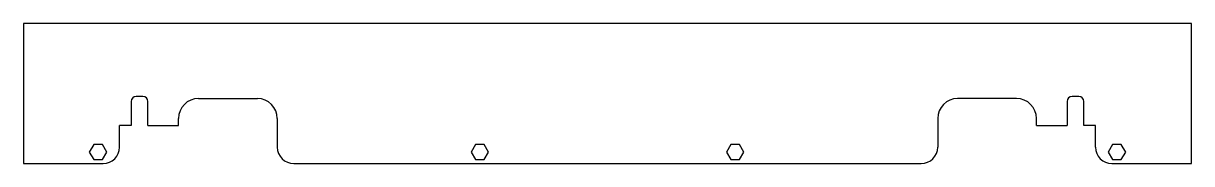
# Model space of a CAD drawing. Header units: millimetres. Extents: x 0 to 704, y 0 to 84.
import ezdxf

# ---------------------------------------------------------------- set-up
doc = ezdxf.new("R2010")
doc.units = ezdxf.units.MM

msp = doc.modelspace()

# ---------------------------------------------------------------- linework, layer by layer
at = {"color": 7, "linetype": 'Continuous', "lineweight": 25}
for p, q in [((0, 84.5), (0, 0)), ((704, 84.5), (0, 84.5)), ((704, 0), (704, 84.5)), ((65, 37.5), (65, 23)), ((72, 40.5), (68, 40.5)), ((75, 23), (75, 37.5)), ((105.5, 39.2), (141, 39.2)), ((598.5, 39.2), (563, 39.2)), ((629, 37.5), (629, 23)), ((636, 40.5), (632, 40.5)), ((639, 23), (639, 37.5)), ((65, 23), (58, 23)), ((58, 10), (58, 23)), ((75, 23), (93.5, 23)), ((93.5, 23), (93.5, 27.2)), ((153, 27.2), (153, 10)), ((551, 27.2), (551, 10)), ((610.5, 23), (610.5, 27.2)), ((610.5, 23), (629, 23)), ((646, 23), (639, 23)), ((646, 10), (646, 23)), ((42.37, 11.55), (39.75, 7)), ((47.63, 11.55), (42.37, 11.55)), ((50.25, 7), (47.63, 11.55)), ((272.37, 11.55), (269.75, 7)), ((277.63, 11.55), (272.37, 11.55)), ((280.25, 7), (277.63, 11.55)), ((426.37, 11.55), (423.75, 7)), ((431.63, 11.55), (426.37, 11.55)), ((434.25, 7), (431.63, 11.55)), ((656.37, 11.55), (653.75, 7)), ((661.63, 11.55), (656.37, 11.55)), ((664.25, 7), (661.63, 11.55)), ((0, 0), (48, 0)), ((39.75, 7), (42.37, 2.45)), ((42.37, 2.45), (47.63, 2.45)), ((47.63, 2.45), (50.25, 7)), ((163, 0), (541, 0)), ((269.75, 7), (272.37, 2.45)), ((272.37, 2.45), (277.63, 2.45)), ((277.63, 2.45), (280.25, 7)), ((423.75, 7), (426.37, 2.45)), ((426.37, 2.45), (431.63, 2.45)), ((431.63, 2.45), (434.25, 7)), ((653.75, 7), (656.37, 2.45)), ((656, 0), (704, 0)), ((656.37, 2.45), (661.63, 2.45)), ((661.63, 2.45), (664.25, 7))]:
    msp.add_line(p, q, dxfattribs=at)
for centre, radius, start, end in [((68, 37.5), 3, 90, 180), ((72, 37.5), 3, 0, 90), ((105.5, 27.2), 12, 90, 180), ((141, 27.2), 12, 0, 90), ((563, 27.2), 12, 90, 180), ((598.5, 27.2), 12, 0, 90), ((632, 37.5), 3, 90, 180), ((636, 37.5), 3, 0, 90), ((48, 10), 10, 270, 0), ((163, 10), 10, 180, 270), ((541, 10), 10, 270, 0), ((656, 10), 10, 180, 270)]:
    msp.add_arc(centre, radius, start, end, dxfattribs=at)

doc.saveas('drawing.dxf')
